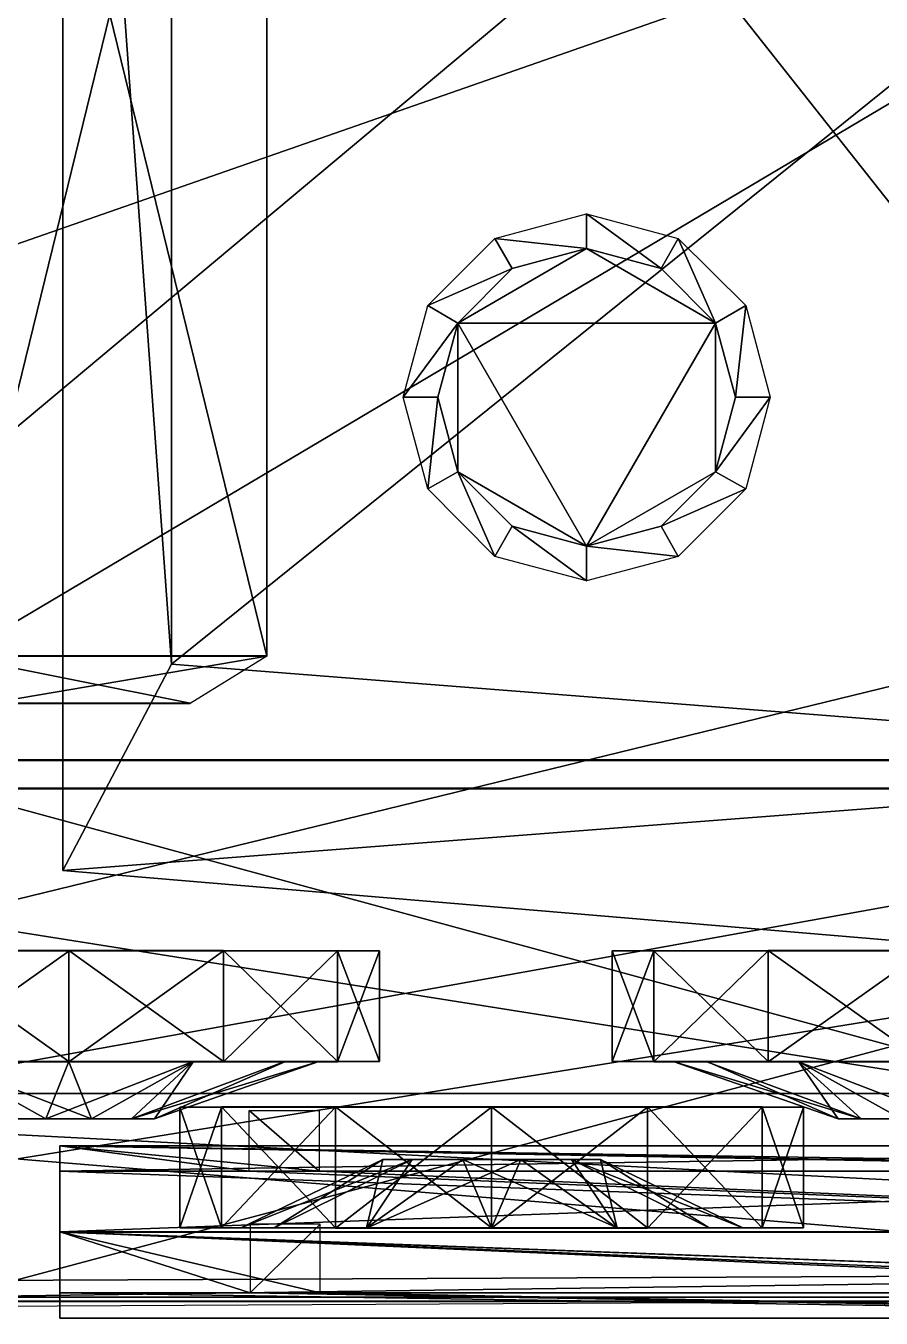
# Model space of a CAD drawing. Extents: x -192 to 185, y -71 to 71.
# Drawn here: x -7.5 to 39.1, y -71 to -0.5 of the extents above; entities that cross this region are included whole.
import ezdxf

# ---------------------------------------------------------------- set-up
doc = ezdxf.new("R2010")
doc.units = 0
doc.layers.add('Fezulaj', color=9, linetype='CONTINUOUS')
doc.layers.add('gus0222', color=9, linetype='CONTINUOUS')

msp = doc.modelspace()

# ---------------------------------------------------------------- linework, layer by layer
at = {"layer": 'Fezulaj', "color": 9}
for points in [[(-51.34375, 58.96875, 75.421875), (89.203125, 58.968746, 75.421875), (-51.343754, -58.734375, 75.359375)], [(89.203125, 58.968746, 75.421875), (89.203125, 24.687498, 75.40625), (-51.343754, -58.734375, 75.359375)], [(0.484371, -35.328125, 107.734375), (-5.453128, -46.578125, 76.875), (-5.453126, 46.828125, 76.921875)], [(-5.453126, 46.828125, 76.921875), (-5.453128, -46.578125, 76.875), (73.671875, -53.250004, 76.875)], [(-5.453126, 46.828125, 76.921875), (0.484373, 35.546875, 107.78125), (0.484371, -35.328125, 107.734375)], [(-5.453126, 46.828125, 76.921875), (73.671875, -53.250004, 76.875), (96.0625, -37.093754, 76.875)], [(96.0625, 37.328121, 76.921875), (-5.453126, 46.828125, 76.921875), (96.0625, -37.093754, 76.875)], [(-88.578125, -40.546871, 21.374998), (-88.578125, 40.843754, 21.406248), (144.75, 40.843746, 21.406254)], [(144.75, 40.843746, 21.406254), (144.75, -40.546879, 21.375004), (-88.578125, -40.546871, 21.374998)], [(0.484373, 35.546875, 107.78125), (82.296875, 30.578123, 111.046875), (0.484371, -35.328125, 107.734375)], [(5.671871, -34.890625, 106.71875), (-11.453129, -34.890625, 106.71875), (-11.453127, 35.09375, 106.75)], [(-11.453128, -34.875, 78.4375), (5.671872, -34.875, 78.4375), (5.671874, 35.109375, 78.484375)], [(5.671874, 35.109375, 78.484375), (-11.453126, 35.109375, 78.484375), (-11.453128, -34.875, 78.4375)], [(-11.453127, 35.09375, 106.75), (5.671873, 35.09375, 106.75), (5.671871, -34.890625, 106.71875)], [(82.296875, 30.578123, 111.046875), (69.968742, -40.78125, 110.515625), (0.484371, -35.328125, 107.734375)], [(89.203125, 24.687498, 75.40625), (89.203125, -24.453127, 75.375), (-51.343754, -58.734375, 75.359375)], [(18.093746, -12.125001, 107.21875), (23.093746, -10.781251, 107.21875), (23.093746, -12.671876, 110.921875)], [(23.093746, -10.781251, 107.21875), (28.093746, -12.125001, 107.21875), (27.156246, -13.765626, 110.921875)], [(27.156246, -13.765626, 110.921875), (23.093746, -12.671876, 110.921875), (23.093746, -10.781251, 107.21875)], [(14.437497, -15.78125, 107.21875), (18.093746, -12.125001, 107.21875), (19.046871, -13.765626, 110.921875)], [(16.078121, -16.734375, 110.921875), (19.046871, -13.765626, 110.921875), (23.093746, -12.671876, 110.921875)], [(16.078121, -16.734375, 110.921875), (23.093746, -12.671876, 110.921875), (30.124996, -16.734375, 110.921875)], [(23.093746, -12.671876, 110.921875), (19.046871, -13.765626, 110.921875), (18.093746, -12.125001, 107.21875)], [(23.093746, -12.671876, 110.921875), (27.156246, -13.765626, 110.921875), (30.124996, -16.734375, 110.921875)], [(30.124996, -16.734375, 110.921875), (27.156246, -13.765626, 110.921875), (28.093746, -12.125001, 107.21875)], [(28.093746, -12.125001, 107.21875), (31.765621, -15.781251, 107.21875), (30.124996, -16.734375, 110.921875)], [(19.046871, -13.765626, 110.921875), (16.078121, -16.734375, 110.921875), (14.437497, -15.78125, 107.21875)], [(13.093746, -20.78125, 107.21875), (14.437497, -15.78125, 107.21875), (16.078121, -16.734375, 110.921875)], [(31.218746, -20.78125, 110.90625), (30.124996, -16.734375, 110.921875), (31.765621, -15.781251, 107.21875)], [(31.765621, -15.781251, 107.21875), (33.093746, -20.78125, 107.21875), (31.218746, -20.78125, 110.90625)], [(16.078121, -16.734375, 110.921875), (14.984371, -20.78125, 110.90625), (13.093746, -20.78125, 107.21875)], [(16.078121, -24.84375, 110.90625), (14.984371, -20.78125, 110.90625), (16.078121, -16.734375, 110.921875)], [(23.093746, -28.90625, 110.90625), (16.078121, -24.84375, 110.90625), (16.078121, -16.734375, 110.921875)], [(23.093746, -28.90625, 110.90625), (16.078121, -16.734375, 110.921875), (30.124996, -16.734375, 110.921875)], [(30.124996, -24.84375, 110.90625), (23.093746, -28.90625, 110.90625), (30.124996, -16.734375, 110.921875)], [(31.218746, -20.78125, 110.90625), (30.124996, -24.84375, 110.90625), (30.124996, -16.734375, 110.921875)], [(14.437496, -25.78125, 107.203125), (13.093746, -20.78125, 107.21875), (14.984371, -20.78125, 110.90625)], [(14.984371, -20.78125, 110.90625), (16.078121, -24.84375, 110.90625), (14.437496, -25.78125, 107.203125)], [(33.093746, -20.78125, 107.21875), (31.765621, -25.78125, 107.203125), (30.124996, -24.84375, 110.90625)], [(30.124996, -24.84375, 110.90625), (31.218746, -20.78125, 110.90625), (33.093746, -20.78125, 107.21875)], [(89.203125, -24.453127, 75.375), (89.203125, -58.734379, 75.359375), (-51.343754, -58.734375, 75.359375)], [(18.093746, -29.453125, 107.203125), (14.437496, -25.78125, 107.203125), (16.078121, -24.84375, 110.90625)], [(16.078121, -24.84375, 110.90625), (19.046871, -27.8125, 110.90625), (18.093746, -29.453125, 107.203125)], [(23.093746, -28.90625, 110.90625), (19.046871, -27.8125, 110.90625), (16.078121, -24.84375, 110.90625)], [(30.124996, -24.84375, 110.90625), (27.156246, -27.8125, 110.90625), (23.093746, -28.90625, 110.90625)], [(27.156246, -27.8125, 110.90625), (30.124996, -24.84375, 110.90625), (31.765621, -25.78125, 107.203125)], [(31.765621, -25.78125, 107.203125), (28.093746, -29.453125, 107.203125), (27.156246, -27.8125, 110.90625)], [(23.093746, -30.78125, 107.203125), (18.093746, -29.453125, 107.203125), (19.046871, -27.8125, 110.90625)], [(19.046871, -27.8125, 110.90625), (23.093746, -28.90625, 110.90625), (23.093746, -30.78125, 107.203125)], [(23.093746, -28.90625, 110.90625), (27.156246, -27.8125, 110.90625), (28.093746, -29.453125, 107.203125)], [(28.093746, -29.453125, 107.203125), (23.093746, -30.78125, 107.203125), (23.093746, -28.90625, 110.90625)], [(-9.515629, -37.46875, 101.6875), (-11.453129, -34.890625, 106.71875), (5.671871, -34.890625, 106.71875)], [(-11.453128, -34.875, 78.4375), (-9.515628, -37.453125, 83.484375), (1.484372, -37.453125, 83.484375)], [(1.484372, -37.453125, 83.484375), (5.671872, -34.875, 78.4375), (-11.453128, -34.875, 78.4375)], [(5.671871, -34.890625, 106.71875), (1.484371, -37.46875, 101.6875), (-9.515629, -37.46875, 101.6875)], [(-5.453128, -46.578125, 76.875), (0.484371, -35.328125, 107.734375), (69.968742, -40.78125, 110.515625)], [(1.484372, -37.453125, 83.484375), (-9.515628, -37.453125, 83.484375), (-9.515629, -37.46875, 101.6875)], [(1.484371, -37.46875, 101.6875), (1.484372, -37.453125, 83.484375), (-9.515629, -37.46875, 101.6875)], [(144.75, -40.546879, 21.375004), (-88.578125, -40.546871, 21.374998), (-105.53125, -40.562496, 39.718746)], [(-105.53125, -40.562496, 39.718746), (151.296875, -40.562504, 39.718754), (144.75, -40.546879, 21.375004)], [(88.046875, -40.562504, 52.562504), (151.296875, -40.562504, 39.718754), (-105.53125, -40.562496, 39.718746)], [(88.046875, -40.562504, 52.562504), (-105.53125, -40.562496, 39.718746), (-75.28125, -40.578121, 58.718746)], [(83.6875, -40.578129, 59.609379), (88.046875, -40.562504, 52.562504), (-75.28125, -40.578121, 58.718746)], [(-75.28125, -69.21875, 59.515621), (-75.28125, -40.578121, 58.718746), (83.6875, -40.578129, 59.609379)], [(83.6875, -40.578129, 59.609379), (83.6875, -68.515625, 59.593754), (-75.28125, -69.21875, 59.515621)], [(69.968742, -40.78125, 110.515625), (73.671875, -53.250004, 76.875), (-5.453128, -46.578125, 76.875)], [(-19.843752, -50.953125, 11.140624), (-13.625002, -50.9375, 4.90625), (-5.125001, -50.9375, 2.640625)], [(-19.843752, -50.953125, 28.140625), (-19.843752, -50.953125, 11.140624), (-5.125001, -50.9375, 2.640625)], [(9.531248, -50.953125, 28.140625), (-19.843752, -50.953125, 28.140625), (-5.125001, -50.9375, 2.640625)], [(-5.125002, -50.96875, 36.640625), (-13.625002, -50.953125, 34.359375), (-19.843752, -50.953125, 28.140625)], [(9.531248, -50.953125, 28.140625), (-5.125002, -50.96875, 36.640625), (-19.843752, -50.953125, 28.140625)], [(-13.625003, -57.015625, 34.359375), (-13.625002, -50.953125, 34.359375), (-5.125002, -50.96875, 36.640625)], [(-5.125002, -50.96875, 36.640625), (-5.125002, -57.015625, 36.625), (-13.625003, -57.015625, 34.359375)], [(-5.125001, -57, 2.625), (-5.125001, -50.9375, 2.640625), (-13.625002, -50.9375, 4.90625)], [(-13.625002, -50.9375, 4.90625), (-13.625002, -57, 4.90625), (-5.125001, -57, 2.625)], [(-5.125002, -57.015625, 36.625), (-5.125002, -50.96875, 36.640625), (3.312498, -50.953125, 34.359375)], [(3.312498, -50.953125, 34.359375), (3.312498, -57.015625, 34.359375), (-5.125002, -57.015625, 36.625)], [(9.531248, -50.953125, 28.140625), (3.312498, -50.953125, 34.359375), (-5.125002, -50.96875, 36.640625)], [(3.312498, -57, 4.90625), (3.312499, -50.9375, 4.90625), (-5.125001, -50.9375, 2.640625)], [(-5.125001, -50.9375, 2.640625), (-5.125001, -57, 2.625), (3.312498, -57, 4.90625)], [(-5.125001, -50.9375, 2.640625), (3.312499, -50.9375, 4.90625), (9.531248, -50.953125, 11.140625)], [(9.531248, -50.953125, 28.140625), (-5.125001, -50.9375, 2.640625), (9.531248, -50.953125, 11.140625)], [(3.312499, -50.9375, 4.90625), (3.312498, -57, 4.90625), (9.531248, -57, 11.125)], [(3.312498, -57.015625, 34.359375), (3.312498, -50.953125, 34.359375), (9.531248, -50.953125, 28.140625)], [(9.531248, -50.953125, 28.140625), (9.531248, -57.015625, 28.125), (3.312498, -57.015625, 34.359375)], [(9.531248, -57, 11.125), (9.531248, -50.953125, 11.140625), (3.312499, -50.9375, 4.90625)], [(9.531248, -57.015625, 28.125), (9.531248, -50.953125, 28.140625), (11.812498, -50.953125, 19.640625)], [(11.812498, -50.953125, 19.640625), (11.812498, -57, 19.625), (9.531248, -57.015625, 28.125)], [(11.812498, -57, 19.625), (11.812498, -50.953125, 19.640625), (9.531248, -50.953125, 11.140625)], [(9.531248, -50.953125, 11.140625), (9.531248, -57, 11.125), (11.812498, -57, 19.625)], [(9.531248, -50.953125, 28.140625), (9.531248, -50.953125, 11.140625), (11.812498, -50.953125, 19.640625)], [(24.484373, -57, 19.625), (24.484373, -50.953125, 19.640625), (26.765623, -50.953125, 28.140625)], [(26.765623, -50.953125, 28.140625), (26.765623, -57.015625, 28.125), (24.484373, -57, 19.625)], [(26.765623, -57, 11.125001), (26.765623, -50.953125, 11.140626), (24.484373, -50.953125, 19.640625)], [(24.484373, -50.953125, 19.640625), (24.484373, -57, 19.625), (26.765623, -57, 11.125001)], [(26.765623, -50.953125, 28.140625), (24.484373, -50.953125, 19.640625), (26.765623, -50.953125, 11.140626)], [(32.984375, -57, 4.906251), (32.984375, -50.9375, 4.906251), (26.765623, -50.953125, 11.140626)], [(26.765623, -50.953125, 11.140626), (32.984375, -50.9375, 4.906251), (41.484375, -50.9375, 2.640626)], [(26.765623, -50.953125, 28.140625), (26.765623, -50.953125, 11.140626), (41.484375, -50.9375, 2.640626)], [(56.203121, -50.953125, 28.140627), (26.765623, -50.953125, 28.140625), (41.484375, -50.9375, 2.640626)], [(26.765623, -57.015625, 28.125), (26.765623, -50.953125, 28.140625), (32.984371, -50.953125, 34.359375)], [(32.984371, -50.953125, 34.359375), (32.984371, -57.015625, 34.359375), (26.765623, -57.015625, 28.125)], [(26.765623, -50.953125, 11.140626), (26.765623, -57, 11.125001), (32.984375, -57, 4.906251)], [(41.484371, -50.96875, 36.640625), (32.984371, -50.953125, 34.359375), (26.765623, -50.953125, 28.140625)], [(56.203121, -50.953125, 28.140627), (41.484371, -50.96875, 36.640625), (26.765623, -50.953125, 28.140625)], [(32.984371, -57.015625, 34.359375), (32.984371, -50.953125, 34.359375), (41.484371, -50.96875, 36.640625)], [(41.484371, -50.96875, 36.640625), (41.484371, -57.015625, 36.625), (32.984371, -57.015625, 34.359375)], [(41.484375, -57, 2.625001), (41.484375, -50.9375, 2.640626), (32.984375, -50.9375, 4.906251)], [(32.984375, -50.9375, 4.906251), (32.984375, -57, 4.906251), (41.484375, -57, 2.625001)], [(-11.968752, -57.015625, 31.484375), (-13.625003, -57.015625, 34.359375), (-5.125002, -57.015625, 36.625)], [(-5.125002, -57, 5.953125), (-5.125001, -57, 2.625), (-13.625002, -57, 4.90625)], [(-13.625002, -57, 4.90625), (-11.968752, -57, 7.78125), (-5.125002, -57, 5.953125)], [(-9.796877, -60.125, 18.375), (-6.375002, -60.125, 14.96875), (-11.968752, -57, 7.78125)], [(-6.375002, -60.125, 14.96875), (-5.125002, -57, 5.953125), (-11.968752, -57, 7.78125)], [(-5.125002, -57.015625, 36.625), (-5.125002, -57.015625, 33.3125), (-11.968752, -57.015625, 31.484375)], [(-3.875002, -60.125, 24.296875), (-8.546877, -60.125, 23.046875), (-11.968752, -57.015625, 31.484375)], [(-11.968752, -57.015625, 31.484375), (-5.125002, -57.015625, 33.3125), (-3.875002, -60.125, 24.296875)], [(-6.375002, -60.125, 14.96875), (-1.703127, -60.125, 16.21875), (1.656248, -57, 7.78125)], [(1.656248, -57, 7.78125), (-5.125002, -57, 5.953125), (-6.375002, -60.125, 14.96875)], [(-5.125001, -57, 2.625), (-5.125002, -57, 5.953125), (1.656248, -57, 7.78125)], [(-5.125002, -57.015625, 33.3125), (-5.125002, -57.015625, 36.625), (3.312498, -57.015625, 34.359375)], [(3.312498, -57.015625, 34.359375), (1.656248, -57.015625, 31.484375), (-5.125002, -57.015625, 33.3125)], [(-3.875002, -60.125, 24.296875), (-5.125002, -57.015625, 33.3125), (1.656248, -57.015625, 31.484375)], [(1.656248, -57, 7.78125), (3.312498, -57, 4.90625), (-5.125001, -57, 2.625)], [(-0.453127, -60.125, 20.875), (-3.875002, -60.125, 24.296875), (1.656248, -57.015625, 31.484375)], [(-1.703127, -60.125, 16.21875), (6.656248, -57, 12.796875), (1.656248, -57, 7.78125)], [(-1.703127, -60.125, 16.21875), (-0.453127, -60.125, 20.875), (8.499998, -57, 19.625)], [(8.499998, -57, 19.625), (6.656248, -57, 12.796875), (-1.703127, -60.125, 16.21875)], [(-0.453127, -60.125, 20.875), (6.656248, -57.015625, 26.46875), (8.499998, -57, 19.625)], [(1.656248, -57.015625, 31.484375), (6.656248, -57.015625, 26.46875), (-0.453127, -60.125, 20.875)], [(3.312498, -57, 4.90625), (1.656248, -57, 7.78125), (6.656248, -57, 12.796875)], [(1.656248, -57.015625, 31.484375), (3.312498, -57.015625, 34.359375), (9.531248, -57.015625, 28.125)], [(9.531248, -57.015625, 28.125), (6.656248, -57.015625, 26.46875), (1.656248, -57.015625, 31.484375)], [(6.656248, -57, 12.796875), (9.531248, -57, 11.125), (3.312498, -57, 4.90625)], [(6.656248, -57.015625, 26.46875), (9.531248, -57.015625, 28.125), (11.812498, -57, 19.625)], [(11.812498, -57, 19.625), (8.499998, -57, 19.625), (6.656248, -57.015625, 26.46875)], [(9.531248, -57, 11.125), (6.656248, -57, 12.796875), (8.499998, -57, 19.625)], [(8.499998, -57, 19.625), (11.812498, -57, 19.625), (9.531248, -57, 11.125)], [(27.812498, -57, 19.625), (24.484373, -57, 19.625), (26.765623, -57.015625, 28.125)], [(29.640623, -57, 12.796876), (26.765623, -57, 11.125001), (24.484373, -57, 19.625)], [(24.484373, -57, 19.625), (27.812498, -57, 19.625), (29.640623, -57, 12.796876)], [(26.765623, -57.015625, 28.125), (29.640623, -57.015625, 26.46875), (27.812498, -57, 19.625)], [(34.640625, -57, 7.781251), (32.984375, -57, 4.906251), (26.765623, -57, 11.125001)], [(26.765623, -57, 11.125001), (29.640623, -57, 12.796876), (34.640625, -57, 7.781251)], [(29.640623, -57.015625, 26.46875), (26.765623, -57.015625, 28.125), (32.984371, -57.015625, 34.359375)], [(38.062496, -60.125, 23.046877), (36.812496, -60.125, 18.375002), (27.812498, -57, 19.625)], [(27.812498, -57, 19.625), (29.640623, -57.015625, 26.46875), (38.062496, -60.125, 23.046877)], [(36.812496, -60.125, 18.375002), (29.640623, -57, 12.796876), (27.812498, -57, 19.625)], [(34.640625, -57, 7.781251), (29.640623, -57, 12.796876), (36.812496, -60.125, 18.375002)], [(32.984371, -57.015625, 34.359375), (34.640621, -57.015625, 31.484375), (29.640623, -57.015625, 26.46875)], [(38.062496, -60.125, 23.046877), (29.640623, -57.015625, 26.46875), (34.640621, -57.015625, 31.484375)], [(34.640621, -57.015625, 31.484375), (32.984371, -57.015625, 34.359375), (41.484371, -57.015625, 36.625)], [(41.484375, -57, 5.953126), (41.484375, -57, 2.625001), (32.984375, -57, 4.906251)], [(32.984375, -57, 4.906251), (34.640625, -57, 7.781251), (41.484375, -57, 5.953126)], [(41.484371, -57.015625, 36.625), (41.484371, -57.015625, 33.3125), (34.640621, -57.015625, 31.484375)], [(42.734371, -60.125, 24.296877), (38.062496, -60.125, 23.046877), (34.640621, -57.015625, 31.484375)], [(34.640621, -57.015625, 31.484375), (41.484371, -57.015625, 33.3125), (42.734371, -60.125, 24.296877)], [(36.812496, -60.125, 18.375002), (40.234371, -60.125, 14.968751), (34.640625, -57, 7.781251)], [(40.234371, -60.125, 14.968751), (41.484375, -57, 5.953126), (34.640625, -57, 7.781251)], [(83.6875, -69.84375, 59.593754), (-75.28125, -69.84375, 59.593746), (-51.343754, -58.734375, 75.359375)], [(163.078125, -69.843758, 59.593754), (83.6875, -69.84375, 59.593754), (-51.343754, -58.734375, 75.359375)], [(163.078125, -69.843758, 59.593754), (-51.343754, -58.734375, 75.359375), (89.203125, -58.734379, 75.359375)], [(3.203123, -66.0625, 11.125), (3.203123, -59.46875, 11.125), (0.921873, -59.484375, 19.625)], [(3.203123, -59.484375, 28.125), (0.921873, -59.484375, 19.625), (3.203123, -59.46875, 11.125)], [(0.921873, -66.0625, 19.625), (0.921873, -59.484375, 19.625), (3.203123, -59.484375, 28.125)], [(3.203123, -59.484375, 28.125), (3.203122, -66.0625, 28.125), (0.921873, -66.0625, 19.625)], [(0.921873, -59.484375, 19.625), (0.921873, -66.0625, 19.625), (3.203123, -66.0625, 11.125)], [(3.203122, -66.0625, 28.125), (3.203123, -59.484375, 28.125), (9.421872, -59.484375, 34.359375)], [(9.421872, -59.484375, 34.359375), (9.421872, -66.078125, 34.34375), (3.203122, -66.0625, 28.125)], [(9.421873, -66.0625, 4.90625), (9.421873, -59.46875, 4.90625), (3.203123, -59.46875, 11.125)], [(3.203123, -59.46875, 11.125), (3.203123, -66.0625, 11.125), (9.421873, -66.0625, 4.90625)], [(3.203123, -59.46875, 11.125), (9.421873, -59.46875, 4.90625), (17.921873, -59.46875, 2.625)], [(3.203123, -59.484375, 28.125), (3.203123, -59.46875, 11.125), (17.921873, -59.46875, 2.625)], [(32.656246, -59.484375, 28.125), (3.203123, -59.484375, 28.125), (17.921873, -59.46875, 2.625)], [(17.921873, -59.484375, 36.625), (9.421872, -59.484375, 34.359375), (3.203123, -59.484375, 28.125)], [(32.656246, -59.484375, 28.125), (17.921873, -59.484375, 36.625), (3.203123, -59.484375, 28.125)], [(4.703121, -62.96875, 75.3125), (4.703122, -59.65625, 73.453125), (8.531246, -62.96875, 75.3125)], [(8.531246, -59.65625, 73.453125), (8.531246, -62.96875, 75.3125), (4.703122, -59.65625, 73.453125)], [(9.421872, -66.078125, 34.34375), (9.421872, -59.484375, 34.359375), (17.921873, -59.484375, 36.625)], [(17.921873, -59.484375, 36.625), (17.921873, -66.078125, 36.625), (9.421872, -66.078125, 34.34375)], [(17.921873, -66.0625, 2.625), (17.921873, -59.46875, 2.625), (9.421873, -59.46875, 4.90625)], [(9.421873, -59.46875, 4.90625), (9.421873, -66.0625, 4.90625), (17.921873, -66.0625, 2.625)], [(26.421873, -66.0625, 4.90625), (26.421873, -59.46875, 4.90625), (17.921873, -59.46875, 2.625)], [(17.921873, -59.46875, 2.625), (17.921873, -66.0625, 2.625), (26.421873, -66.0625, 4.90625)], [(17.921873, -59.46875, 2.625), (26.421873, -59.46875, 4.90625), (32.65625, -59.46875, 11.125001)], [(32.656246, -59.484375, 28.125), (17.921873, -59.46875, 2.625), (32.65625, -59.46875, 11.125001)], [(17.921873, -66.078125, 36.625), (17.921873, -59.484375, 36.625), (26.421873, -59.484375, 34.359375)], [(26.421873, -59.484375, 34.359375), (26.421873, -66.078125, 34.34375), (17.921873, -66.078125, 36.625)], [(32.656246, -59.484375, 28.125), (26.421873, -59.484375, 34.359375), (17.921873, -59.484375, 36.625)], [(32.656246, -66.0625, 11.125001), (32.65625, -59.46875, 11.125001), (26.421873, -59.46875, 4.90625)], [(26.421873, -59.46875, 4.90625), (26.421873, -66.0625, 4.90625), (32.656246, -66.0625, 11.125001)], [(26.421873, -66.078125, 34.34375), (26.421873, -59.484375, 34.359375), (32.656246, -59.484375, 28.125)], [(32.656246, -59.484375, 28.125), (32.656246, -66.0625, 28.125), (26.421873, -66.078125, 34.34375)], [(32.65625, -59.46875, 11.125001), (32.656246, -66.0625, 11.125001), (34.921871, -66.0625, 19.625)], [(32.656246, -59.484375, 28.125), (32.65625, -59.46875, 11.125001), (34.921871, -59.484375, 19.625)], [(32.656246, -66.0625, 28.125), (32.656246, -59.484375, 28.125), (34.921871, -59.484375, 19.625)], [(34.921871, -59.484375, 19.625), (34.921871, -66.0625, 19.625), (32.656246, -66.0625, 28.125)], [(34.921871, -66.0625, 19.625), (34.921871, -59.484375, 19.625), (32.65625, -59.46875, 11.125001)], [(-9.796877, -60.125, 18.375), (-8.546877, -60.125, 23.046875), (-0.453127, -60.125, 20.875)], [(-6.375002, -60.125, 14.96875), (-9.796877, -60.125, 18.375), (-0.453127, -60.125, 20.875)], [(-8.546877, -60.125, 23.046875), (-3.875002, -60.125, 24.296875), (-0.453127, -60.125, 20.875)], [(-1.703127, -60.125, 16.21875), (-6.375002, -60.125, 14.96875), (-0.453127, -60.125, 20.875)], [(36.812496, -60.125, 18.375002), (38.062496, -60.125, 23.046877), (46.156246, -60.125, 20.875002)], [(40.234371, -60.125, 14.968751), (36.812496, -60.125, 18.375002), (46.156246, -60.125, 20.875002)], [(38.062496, -60.125, 23.046877), (42.734371, -60.125, 24.296877), (46.156246, -60.125, 20.875002)], [(84.328125, -61.593754, 71.984375), (-5.609379, -61.59375, 71.984375), (-5.609378, -62.96875, 68.65625)], [(-5.609379, -61.59375, 71.984375), (84.328125, -61.593754, 71.984375), (84.328125, -62.968754, 75.3125)], [(-5.609379, -61.59375, 71.984375), (84.328125, -62.968754, 75.3125), (73.875, -62.968754, 75.3125)], [(-5.609379, -61.59375, 71.984375), (73.875, -62.968754, 75.3125), (69.96875, -62.96875, 75.3125)], [(-5.609379, -61.59375, 71.984375), (69.96875, -62.96875, 75.3125), (8.531246, -62.96875, 75.3125)], [(-5.609379, -61.59375, 71.984375), (8.531246, -62.96875, 75.3125), (4.703121, -62.96875, 75.3125)], [(-5.609379, -62.96875, 75.3125), (-5.609379, -61.59375, 71.984375), (4.703121, -62.96875, 75.3125)], [(-5.609379, -66.28125, 67.28125), (-5.609378, -62.96875, 68.65625), (-5.609379, -61.59375, 71.984375)], [(-5.609379, -61.59375, 71.984375), (-5.609379, -62.96875, 75.3125), (-5.609379, -66.296875, 76.6875)], [(-5.609379, -61.59375, 71.984375), (-5.609379, -66.296875, 76.6875), (-5.609379, -70.984375, 71.984375)], [(-5.609379, -66.28125, 67.28125), (-5.609379, -61.59375, 71.984375), (-5.609379, -70.984375, 71.984375)], [(-5.609378, -62.96875, 68.65625), (84.328125, -62.968754, 68.65625), (84.328125, -61.593754, 71.984375)], [(13.593748, -62.328125, 23.96875), (11.999998, -62.328125, 18.046875), (4.249998, -66.0625, 19.625)], [(4.249998, -66.0625, 19.625), (6.078123, -66.0625, 26.46875), (13.593748, -62.328125, 23.96875)], [(11.999998, -62.328125, 18.046875), (6.078123, -66.0625, 12.78125), (4.249998, -66.0625, 19.625)], [(13.593748, -62.328125, 23.96875), (6.078123, -66.0625, 26.46875), (11.093747, -66.078125, 31.46875)], [(11.093748, -66.0625, 7.78125), (6.078123, -66.0625, 12.78125), (11.999998, -62.328125, 18.046875)], [(19.515623, -62.328125, 25.546875), (13.593748, -62.328125, 23.96875), (11.093747, -66.078125, 31.46875)], [(11.093747, -66.078125, 31.46875), (17.921873, -66.078125, 33.3125), (19.515623, -62.328125, 25.546875)], [(11.999998, -62.328125, 18.046875), (16.343748, -62.328125, 13.703125), (11.093748, -66.0625, 7.78125)], [(16.343748, -62.328125, 13.703125), (17.921873, -66.0625, 5.953125), (11.093748, -66.0625, 7.78125)], [(11.999998, -62.328125, 18.046875), (13.593748, -62.328125, 23.96875), (23.859373, -62.328125, 21.21875)], [(16.343748, -62.328125, 13.703125), (11.999998, -62.328125, 18.046875), (23.859373, -62.328125, 21.21875)], [(13.593748, -62.328125, 23.96875), (19.515623, -62.328125, 25.546875), (23.859373, -62.328125, 21.21875)], [(16.343748, -62.328125, 13.703125), (22.265623, -62.328125, 15.296876), (24.765623, -66.0625, 7.78125)], [(24.765623, -66.0625, 7.78125), (17.921873, -66.0625, 5.953125), (16.343748, -62.328125, 13.703125)], [(22.265623, -62.328125, 15.296876), (16.343748, -62.328125, 13.703125), (23.859373, -62.328125, 21.21875)], [(19.515623, -62.328125, 25.546875), (17.921873, -66.078125, 33.3125), (24.765623, -66.078125, 31.46875)], [(23.859373, -62.328125, 21.21875), (19.515623, -62.328125, 25.546875), (24.765623, -66.078125, 31.46875)], [(22.265623, -62.328125, 15.296876), (29.781248, -66.0625, 12.781251), (24.765623, -66.0625, 7.78125)], [(22.265623, -62.328125, 15.296876), (23.859373, -62.328125, 21.21875), (31.609373, -66.0625, 19.625)], [(31.609373, -66.0625, 19.625), (29.781248, -66.0625, 12.781251), (22.265623, -62.328125, 15.296876)], [(23.859373, -62.328125, 21.21875), (29.781248, -66.0625, 26.46875), (31.609373, -66.0625, 19.625)], [(24.765623, -66.078125, 31.46875), (29.781248, -66.0625, 26.46875), (23.859373, -62.328125, 21.21875)], [(84.328125, -62.968754, 68.65625), (-5.609378, -62.96875, 68.65625), (-5.609379, -66.28125, 67.28125)], [(84.328117, -66.296875, 76.6875), (-5.609379, -66.296875, 76.6875), (-5.609379, -62.96875, 75.3125)], [(84.328117, -66.296875, 76.6875), (-5.609379, -62.96875, 75.3125), (4.703121, -62.96875, 75.3125)], [(-5.609379, -66.28125, 67.28125), (84.328125, -66.28125, 67.28125), (84.328125, -62.968754, 68.65625)], [(84.328117, -66.296875, 76.6875), (4.703121, -62.96875, 75.3125), (8.531246, -62.96875, 75.3125)], [(84.328117, -66.296875, 76.6875), (8.531246, -62.96875, 75.3125), (69.96875, -62.96875, 75.3125)], [(4.249998, -66.0625, 19.625), (0.921873, -66.0625, 19.625), (3.203122, -66.0625, 28.125)], [(6.078123, -66.0625, 12.78125), (3.203123, -66.0625, 11.125), (0.921873, -66.0625, 19.625)], [(0.921873, -66.0625, 19.625), (4.249998, -66.0625, 19.625), (6.078123, -66.0625, 12.78125)], [(6.078123, -66.0625, 26.46875), (3.203122, -66.0625, 28.125), (9.421872, -66.078125, 34.34375)], [(3.203122, -66.0625, 28.125), (6.078123, -66.0625, 26.46875), (4.249998, -66.0625, 19.625)], [(11.093748, -66.0625, 7.78125), (9.421873, -66.0625, 4.90625), (3.203123, -66.0625, 11.125)], [(3.203123, -66.0625, 11.125), (6.078123, -66.0625, 12.78125), (11.093748, -66.0625, 7.78125)], [(8.578121, -69.609375, 68.65625), (8.578121, -65.859375, 64.65625), (4.765621, -69.609375, 68.65625)], [(4.765622, -65.859375, 64.65625), (4.765621, -69.609375, 68.65625), (8.578121, -65.859375, 64.65625)], [(9.421872, -66.078125, 34.34375), (11.093747, -66.078125, 31.46875), (6.078123, -66.0625, 26.46875)], [(11.093747, -66.078125, 31.46875), (9.421872, -66.078125, 34.34375), (17.921873, -66.078125, 36.625)], [(17.921873, -66.0625, 5.953125), (17.921873, -66.0625, 2.625), (9.421873, -66.0625, 4.90625)], [(9.421873, -66.0625, 4.90625), (11.093748, -66.0625, 7.78125), (17.921873, -66.0625, 5.953125)], [(17.921873, -66.078125, 36.625), (17.921873, -66.078125, 33.3125), (11.093747, -66.078125, 31.46875)], [(24.765623, -66.0625, 7.78125), (26.421873, -66.0625, 4.90625), (17.921873, -66.0625, 2.625)], [(17.921873, -66.0625, 2.625), (17.921873, -66.0625, 5.953125), (24.765623, -66.0625, 7.78125)], [(17.921873, -66.078125, 33.3125), (17.921873, -66.078125, 36.625), (26.421873, -66.078125, 34.34375)], [(26.421873, -66.078125, 34.34375), (24.765623, -66.078125, 31.46875), (17.921873, -66.078125, 33.3125)], [(24.765623, -66.078125, 31.46875), (26.421873, -66.078125, 34.34375), (32.656246, -66.0625, 28.125)], [(32.656246, -66.0625, 28.125), (29.781248, -66.0625, 26.46875), (24.765623, -66.078125, 31.46875)], [(26.421873, -66.0625, 4.90625), (24.765623, -66.0625, 7.78125), (29.781248, -66.0625, 12.781251)], [(29.781248, -66.0625, 12.781251), (32.656246, -66.0625, 11.125001), (26.421873, -66.0625, 4.90625)], [(29.781248, -66.0625, 26.46875), (32.656246, -66.0625, 28.125), (34.921871, -66.0625, 19.625)], [(34.921871, -66.0625, 19.625), (31.609373, -66.0625, 19.625), (29.781248, -66.0625, 26.46875)], [(32.656246, -66.0625, 11.125001), (29.781248, -66.0625, 12.781251), (31.609373, -66.0625, 19.625)], [(31.609373, -66.0625, 19.625), (34.921871, -66.0625, 19.625), (32.656246, -66.0625, 11.125001)], [(-5.609379, -66.28125, 67.28125), (-5.609379, -69.609375, 68.65625), (4.765621, -69.609375, 68.65625)], [(-5.609379, -66.28125, 67.28125), (4.765621, -69.609375, 68.65625), (8.578121, -69.609375, 68.65625)], [(-5.609379, -66.28125, 67.28125), (8.578121, -69.609375, 68.65625), (69.9375, -69.609375, 68.65625)], [(-5.609379, -66.28125, 67.28125), (69.9375, -69.609375, 68.65625), (73.890625, -69.609375, 68.65625)], [(-5.609379, -66.28125, 67.28125), (73.890625, -69.609375, 68.65625), (84.328125, -69.609375, 68.65625)], [(84.328125, -66.28125, 67.28125), (-5.609379, -66.28125, 67.28125), (84.328125, -69.609375, 68.65625)], [(-5.609379, -69.609375, 68.65625), (-5.609379, -66.28125, 67.28125), (-5.609379, -70.984375, 71.984375)], [(-5.609379, -66.296875, 76.6875), (84.328117, -66.296875, 76.6875), (84.328117, -69.609375, 75.3125)], [(84.328117, -69.609375, 75.3125), (-5.609379, -69.609375, 75.3125), (-5.609379, -66.296875, 76.6875)], [(-5.609379, -66.296875, 76.6875), (-5.609379, -69.609375, 75.3125), (-5.609379, -70.984375, 71.984375)], [(83.6875, -68.515625, 59.593754), (88.046875, -69.84375, 52.531254), (-75.28125, -70.703125, 54.703121)], [(-75.28125, -70.703125, 54.703121), (-75.28125, -69.21875, 59.515621), (83.6875, -68.515625, 59.593754)], [(84.328117, -70.984375, 71.984375), (4.765621, -69.609375, 68.65625), (-5.609379, -69.609375, 68.65625)], [(-5.609379, -70.984375, 71.984375), (84.328117, -70.984375, 71.984375), (-5.609379, -69.609375, 68.65625)], [(-5.609379, -69.609375, 75.3125), (84.328117, -69.609375, 75.3125), (84.328117, -70.984375, 71.984375)], [(84.328117, -70.984375, 71.984375), (-5.609379, -70.984375, 71.984375), (-5.609379, -69.609375, 75.3125)], [(84.328117, -70.984375, 71.984375), (8.578121, -69.609375, 68.65625), (4.765621, -69.609375, 68.65625)], [(84.328117, -70.984375, 71.984375), (69.9375, -69.609375, 68.65625), (8.578121, -69.609375, 68.65625)], [(-75.28125, -69.84375, 59.593746), (83.6875, -69.84375, 59.593754), (88.046875, -69.84375, 52.531254)], [(88.046875, -69.84375, 52.531254), (-75.28125, -70.703125, 54.703121), (-75.28125, -69.84375, 59.593746)]]:
    msp.add_3dface(points, dxfattribs=at)
at = {"layer": 'gus0222', "color": 9}
for points in [[(-57.34375, -42.09375, -0.375002), (-57.34375, -70.0625, -0.390627), (119.015625, -70.0625, -0.390622)], [(119.015625, -70.0625, -0.390622), (119.015625, -42.093754, -0.374997), (-57.34375, -42.09375, -0.375002)], [(-57.34375, -42.09375, -0.375002), (119.015625, -42.093754, -0.374997), (-55.921875, -42.09375, 3.437499)], [(-55.921879, -70.0625, 3.421874), (-55.921875, -42.09375, 3.437499), (117.09375, -42.093754, 3.000003)], [(117.09375, -42.093754, 3.000003), (117.09375, -70.0625, 2.984378), (-55.921879, -70.0625, 3.421874)], [(119.015625, -42.093754, -0.374997), (117.09375, -42.093754, 3.000003), (-55.921875, -42.09375, 3.437499)], [(-12.390628, -70.078125, 39.71875), (-12.390627, -42.125, 39.734375), (92.34375, -42.125004, 39.515629)], [(92.34375, -42.125004, 39.515629), (92.34375, -70.078125, 39.500004), (-12.390628, -70.078125, 39.71875)], [(92.34375, -42.125004, 39.515629), (-12.390627, -42.125, 39.734375), (-11.812502, -42.125, 35.828125)], [(-11.812502, -42.125, 35.828125), (-11.812503, -70.078125, 35.8125), (90.921875, -70.078125, 35.875004)], [(90.921875, -70.078125, 35.875004), (90.921875, -42.125004, 35.890629), (-11.812502, -42.125, 35.828125)], [(92.34375, -42.125004, 39.515629), (-11.812502, -42.125, 35.828125), (90.921875, -42.125004, 35.890629)], [(-55.921879, -70.0625, 3.421874), (119.015625, -70.0625, -0.390622), (-57.34375, -70.0625, -0.390627)], [(-55.921879, -70.0625, 3.421874), (117.09375, -70.0625, 2.984378), (119.015625, -70.0625, -0.390622)], [(-11.812503, -70.078125, 35.8125), (-12.390628, -70.078125, 39.71875), (92.34375, -70.078125, 39.500004)], [(90.921875, -70.078125, 35.875004), (-11.812503, -70.078125, 35.8125), (92.34375, -70.078125, 39.500004)]]:
    msp.add_3dface(points, dxfattribs=at)

doc.saveas('drawing.dxf')
